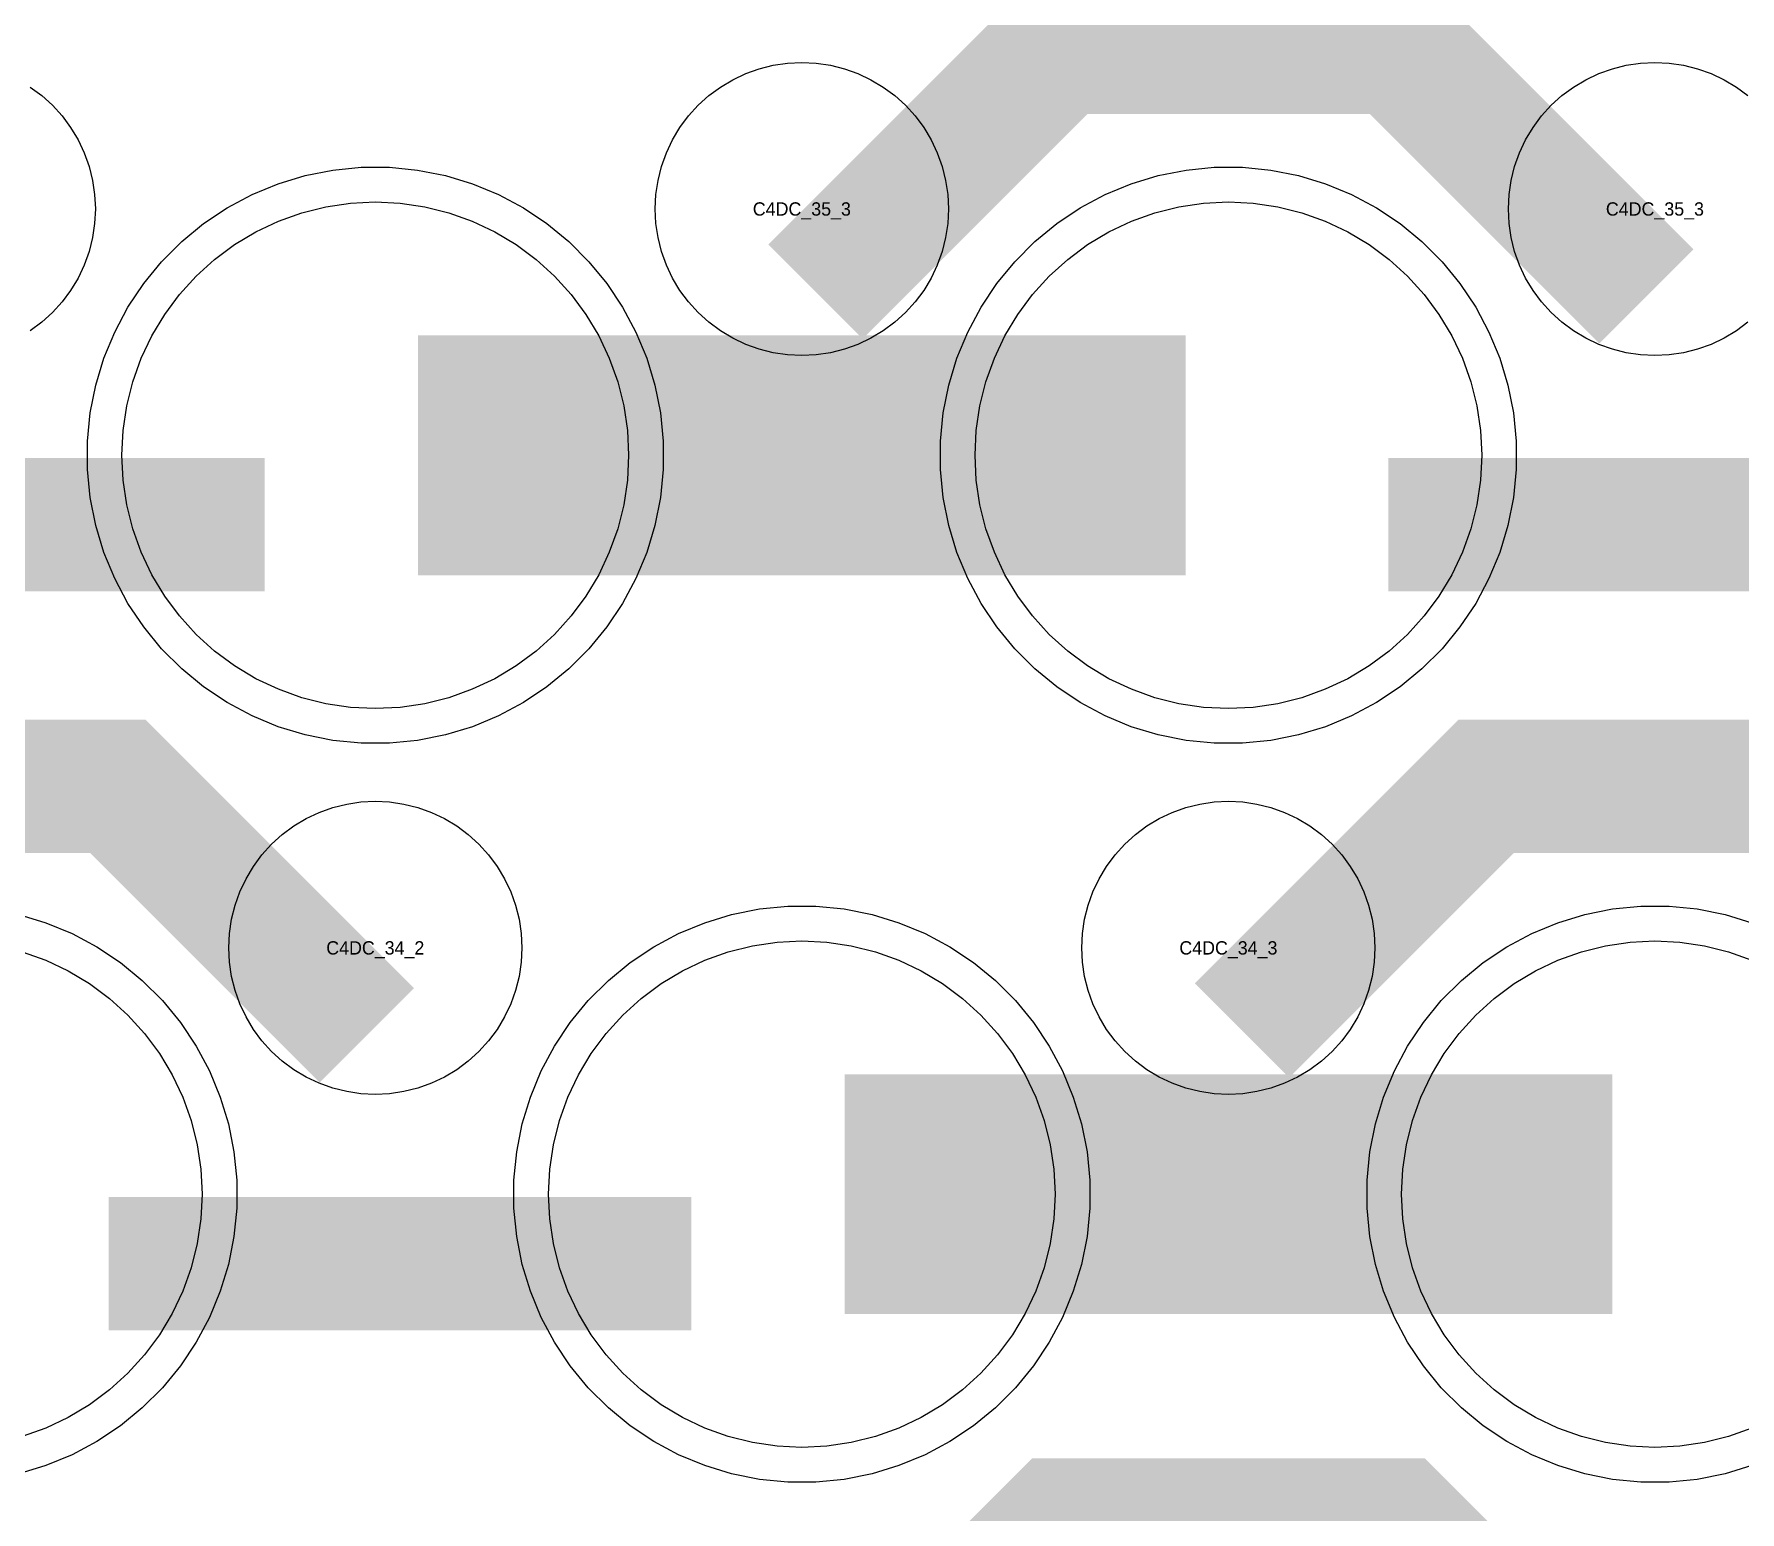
# Model space of a CAD drawing. Extents: x -11880 to 11880, y -14992 to 14992.
# Drawn here: x -11184 to -10864.1, y -10188 to -9910.8 of the extents above; entities that cross this region are included whole.
import ezdxf
from ezdxf.enums import TextEntityAlignment as Align

# ---------------------------------------------------------------- set-up
doc = ezdxf.new("R2010")
doc.units = 0
doc.header["$MEASUREMENT"] = 0
for name, color, linetype in [('GDS_775_DT_237', 138, 'CONTINUOUS'), ('RDL1_FS', 34, 'CONTINUOUS'), ('RDL_BS', 160, 'CONTINUOUS')]:
    doc.layers.add(name, color=color, linetype=linetype)

msp = doc.modelspace()

# ---------------------------------------------------------------- linework, layer by layer
at = {"layer": 'RDL1_FS'}
for points in [[(-11120, -10037.329), (-11124.657, -10037.1), (-11129.268, -10036.416), (-11133.791, -10035.284), (-11138.181, -10033.712), (-11142.395, -10031.72), (-11146.395, -10029.322), (-11150.14, -10026.544), (-11153.594, -10023.414), (-11156.724, -10019.96), (-11159.502, -10016.215), (-11161.9, -10012.215), (-11163.892, -10008.001), (-11165.464, -10003.611), (-11166.596, -9999.088), (-11167.28, -9994.477), (-11167.509, -9989.82), (-11167.28, -9985.163), (-11166.596, -9980.552), (-11165.464, -9976.029), (-11163.892, -9971.639), (-11161.9, -9967.425), (-11159.502, -9963.425), (-11156.724, -9959.68), (-11153.594, -9956.226), (-11150.14, -9953.096), (-11146.395, -9950.318), (-11142.395, -9947.92), (-11138.181, -9945.928), (-11133.791, -9944.356), (-11129.268, -9943.224), (-11124.657, -9942.54), (-11120, -9942.311), (-11115.343, -9942.54), (-11110.732, -9943.224), (-11106.209, -9944.356), (-11101.819, -9945.928), (-11097.605, -9947.92), (-11093.605, -9950.318), (-11089.86, -9953.096), (-11086.406, -9956.226), (-11083.276, -9959.68), (-11080.498, -9963.425), (-11078.1, -9967.425), (-11076.108, -9971.639), (-11074.536, -9976.029), (-11073.404, -9980.552), (-11072.72, -9985.163), (-11072.491, -9989.82), (-11072.72, -9994.477), (-11073.404, -9999.088), (-11074.536, -10003.611), (-11076.108, -10008.001), (-11078.1, -10012.215), (-11080.498, -10016.215), (-11083.276, -10019.96), (-11086.406, -10023.414), (-11089.86, -10026.544), (-11093.605, -10029.322), (-11097.605, -10031.72), (-11101.819, -10033.712), (-11106.209, -10035.284), (-11110.732, -10036.416), (-11115.343, -10037.1)], [(-10960, -10037.329), (-10964.657, -10037.1), (-10969.268, -10036.416), (-10973.791, -10035.284), (-10978.181, -10033.712), (-10982.395, -10031.72), (-10986.395, -10029.322), (-10990.14, -10026.544), (-10993.594, -10023.414), (-10996.724, -10019.96), (-10999.502, -10016.215), (-11001.9, -10012.215), (-11003.892, -10008.001), (-11005.464, -10003.611), (-11006.596, -9999.088), (-11007.28, -9994.477), (-11007.509, -9989.82), (-11007.28, -9985.163), (-11006.596, -9980.552), (-11005.464, -9976.029), (-11003.892, -9971.639), (-11001.9, -9967.425), (-10999.502, -9963.425), (-10996.724, -9959.68), (-10993.594, -9956.226), (-10990.14, -9953.096), (-10986.395, -9950.318), (-10982.395, -9947.92), (-10978.181, -9945.928), (-10973.791, -9944.356), (-10969.268, -9943.224), (-10964.657, -9942.54), (-10960, -9942.311), (-10955.343, -9942.54), (-10950.732, -9943.224), (-10946.209, -9944.356), (-10941.819, -9945.928), (-10937.605, -9947.92), (-10933.605, -9950.318), (-10929.86, -9953.096), (-10926.406, -9956.226), (-10923.276, -9959.68), (-10920.498, -9963.425), (-10918.1, -9967.425), (-10916.108, -9971.639), (-10914.536, -9976.029), (-10913.404, -9980.552), (-10912.72, -9985.163), (-10912.491, -9989.82), (-10912.72, -9994.477), (-10913.404, -9999.088), (-10914.536, -10003.611), (-10916.108, -10008.001), (-10918.1, -10012.215), (-10920.498, -10016.215), (-10923.276, -10019.96), (-10926.406, -10023.414), (-10929.86, -10026.544), (-10933.605, -10029.322), (-10937.605, -10031.72), (-10941.819, -10033.712), (-10946.209, -10035.284), (-10950.732, -10036.416), (-10955.343, -10037.1)], [(-11040, -10175.894), (-11044.657, -10175.665), (-11049.268, -10174.981), (-11053.791, -10173.849), (-11058.181, -10172.277), (-11062.395, -10170.285), (-11066.395, -10167.887), (-11070.14, -10165.109), (-11073.594, -10161.979), (-11076.724, -10158.525), (-11079.502, -10154.78), (-11081.9, -10150.78), (-11083.892, -10146.566), (-11085.464, -10142.176), (-11086.596, -10137.653), (-11087.28, -10133.042), (-11087.509, -10128.385), (-11087.28, -10123.728), (-11086.596, -10119.117), (-11085.464, -10114.594), (-11083.892, -10110.204), (-11081.9, -10105.99), (-11079.502, -10101.99), (-11076.724, -10098.245), (-11073.594, -10094.791), (-11070.14, -10091.661), (-11066.395, -10088.883), (-11062.395, -10086.485), (-11058.181, -10084.493), (-11053.791, -10082.921), (-11049.268, -10081.789), (-11044.657, -10081.105), (-11040, -10080.876), (-11035.343, -10081.105), (-11030.732, -10081.789), (-11026.209, -10082.921), (-11021.819, -10084.493), (-11017.605, -10086.485), (-11013.605, -10088.883), (-11009.86, -10091.661), (-11006.406, -10094.791), (-11003.276, -10098.245), (-11000.498, -10101.99), (-10998.1, -10105.99), (-10996.108, -10110.204), (-10994.536, -10114.594), (-10993.404, -10119.117), (-10992.72, -10123.728), (-10992.491, -10128.385), (-10992.72, -10133.042), (-10993.404, -10137.653), (-10994.536, -10142.176), (-10996.108, -10146.566), (-10998.1, -10150.78), (-11000.498, -10154.78), (-11003.276, -10158.525), (-11006.406, -10161.979), (-11009.86, -10165.109), (-11013.605, -10167.887), (-11017.605, -10170.285), (-11021.819, -10172.277), (-11026.209, -10173.849), (-11030.732, -10174.981), (-11035.343, -10175.665)]]:
    msp.add_lwpolyline(points, close=True, dxfattribs=at)
for points in [[(-11111.998, -9989.82, 45, 45, 0), (-11039.998, -9989.82, 45, 45, 0)], [(-11039.998, -9989.82, 45, 45, 0), (-10967.998, -9989.82, 45, 45, 0)], [(-11031.998, -10128.385, 45, 45, 0), (-10959.998, -10128.385, 45, 45, 0)], [(-10959.998, -10128.385, 45, 45, 0), (-10887.998, -10128.385, 45, 45, 0)]]:
    msp.add_lwpolyline(points, format="xyseb", dxfattribs=at)
for points in [[(-11186.209, -10082.921), (-11181.819, -10084.493), (-11177.605, -10086.485), (-11173.605, -10088.883), (-11169.86, -10091.661), (-11166.406, -10094.791), (-11163.276, -10098.245), (-11160.498, -10101.99), (-11158.1, -10105.99), (-11156.108, -10110.204), (-11154.536, -10114.594), (-11153.404, -10119.117), (-11152.72, -10123.728), (-11152.491, -10128.385), (-11152.72, -10133.042), (-11153.404, -10137.653), (-11154.536, -10142.176), (-11156.108, -10146.566), (-11158.1, -10150.78), (-11160.498, -10154.78), (-11163.276, -10158.525), (-11166.406, -10161.979), (-11169.86, -10165.109), (-11173.605, -10167.887), (-11177.605, -10170.285), (-11181.819, -10172.277), (-11186.209, -10173.849)], [(-10861.819, -10172.277), (-10866.209, -10173.849), (-10870.732, -10174.981), (-10875.343, -10175.665), (-10880, -10175.894), (-10884.657, -10175.665), (-10889.268, -10174.981), (-10893.791, -10173.849), (-10898.181, -10172.277), (-10902.395, -10170.285), (-10906.395, -10167.887), (-10910.14, -10165.109), (-10913.594, -10161.979), (-10916.724, -10158.525), (-10919.502, -10154.78), (-10921.9, -10150.78), (-10923.892, -10146.566), (-10925.464, -10142.176), (-10926.596, -10137.653), (-10927.28, -10133.042), (-10927.509, -10128.385), (-10927.28, -10123.728), (-10926.596, -10119.117), (-10925.464, -10114.594), (-10923.892, -10110.204), (-10921.9, -10105.99), (-10919.502, -10101.99), (-10916.724, -10098.245), (-10913.594, -10094.791), (-10910.14, -10091.661), (-10906.395, -10088.883), (-10902.395, -10086.485), (-10898.181, -10084.493), (-10893.791, -10082.921), (-10889.268, -10081.789), (-10884.657, -10081.105), (-10880, -10080.876), (-10875.343, -10081.105), (-10870.732, -10081.789), (-10866.209, -10082.921), (-10861.819, -10084.493)]]:
    msp.add_lwpolyline(points, dxfattribs=at)
at = {"layer": 'RDL_BS'}
for points in [[(-11037.438, -9959.134, 25, 25, 0), (-10991.623, -9913.319, 25, 25, 0), (-10958.07, -9913.319, 25, 25, 0)], [(-10881.599, -9960.033, 25, 25, 0), (-10928.313, -9913.319, 25, 25, 0), (-10958.071, -9913.319, 25, 25, 0)], [(-11249.984, -10002.833, 25, 25, 0), (-11140.719, -10002.833, 25, 25, 0)], [(-10929.984, -10002.833, 25, 25, 0), (-10820.719, -10002.833, 25, 25, 0)], [(-11121.599, -10098.598, 25, 25, 0), (-11168.313, -10051.884, 25, 25, 0), (-11198.071, -10051.884, 25, 25, 0)], [(-10957.438, -10097.699, 25, 25, 0), (-10911.623, -10051.884, 25, 25, 0), (-10878.07, -10051.884, 25, 25, 0)], [(-10801.599, -10098.598, 25, 25, 0), (-10848.313, -10051.884, 25, 25, 0), (-10878.071, -10051.884, 25, 25, 0)], [(-11169.984, -10141.398, 25, 25, 0), (-11060.719, -10141.398, 25, 25, 0)], [(-11037.438, -10236.264, 25, 25, 0), (-10991.623, -10190.449, 25, 25, 0), (-10958.07, -10190.449, 25, 25, 0)], [(-10881.599, -10237.163, 25, 25, 0), (-10928.313, -10190.449, 25, 25, 0), (-10958.071, -10190.449, 25, 25, 0)]]:
    msp.add_lwpolyline(points, format="xyseb", dxfattribs=at)
for points in [[(-11040, -9971.126), (-11042.693, -9970.994), (-11045.365, -9970.598), (-11047.984, -9969.941), (-11050.519, -9969.034), (-11052.956, -9967.882), (-11055.28, -9966.489), (-11057.443, -9964.886), (-11059.442, -9963.074), (-11061.254, -9961.075), (-11062.857, -9958.912), (-11064.25, -9956.588), (-11065.402, -9954.151), (-11066.309, -9951.616), (-11066.966, -9948.997), (-11067.362, -9946.325), (-11067.494, -9943.632), (-11067.362, -9940.939), (-11066.966, -9938.267), (-11066.309, -9935.648), (-11065.402, -9933.113), (-11064.25, -9930.676), (-11062.857, -9928.352), (-11061.254, -9926.189), (-11059.442, -9924.19), (-11057.443, -9922.378), (-11055.28, -9920.775), (-11052.956, -9919.382), (-11050.519, -9918.23), (-11047.984, -9917.323), (-11045.365, -9916.666), (-11042.693, -9916.27), (-11040, -9916.138), (-11037.307, -9916.27), (-11034.635, -9916.666), (-11032.016, -9917.323), (-11029.481, -9918.23), (-11027.044, -9919.382), (-11024.72, -9920.775), (-11022.557, -9922.378), (-11020.558, -9924.19), (-11018.746, -9926.189), (-11017.143, -9928.352), (-11015.75, -9930.676), (-11014.598, -9933.113), (-11013.691, -9935.648), (-11013.034, -9938.267), (-11012.638, -9940.939), (-11012.506, -9943.632), (-11012.638, -9946.325), (-11013.034, -9948.997), (-11013.691, -9951.616), (-11014.598, -9954.151), (-11015.75, -9956.588), (-11017.143, -9958.912), (-11018.746, -9961.075), (-11020.558, -9963.074), (-11022.557, -9964.886), (-11024.72, -9966.489), (-11027.044, -9967.882), (-11029.481, -9969.034), (-11032.016, -9969.941), (-11034.635, -9970.598), (-11037.307, -9970.994)], [(-11122.644, -10043.82), (-11127.938, -10043.303), (-11133.165, -10042.257), (-11138.205, -10040.726), (-11143.115, -10038.695), (-11147.777, -10036.203), (-11152.191, -10033.256), (-11156.292, -10029.894), (-11160.074, -10026.112), (-11163.436, -10022.011), (-11166.383, -10017.597), (-11168.875, -10012.935), (-11170.906, -10008.025), (-11172.437, -10002.985), (-11173.483, -9997.758), (-11174, -9992.464), (-11174, -9987.176), (-11173.483, -9981.882), (-11172.437, -9976.655), (-11170.906, -9971.615), (-11168.875, -9966.705), (-11166.383, -9962.043), (-11163.436, -9957.629), (-11160.074, -9953.528), (-11156.292, -9949.746), (-11152.191, -9946.384), (-11147.777, -9943.437), (-11143.115, -9940.945), (-11138.205, -9938.914), (-11133.165, -9937.383), (-11127.938, -9936.337), (-11122.644, -9935.82), (-11117.356, -9935.82), (-11112.062, -9936.337), (-11106.835, -9937.383), (-11101.795, -9938.914), (-11096.885, -9940.945), (-11092.223, -9943.437), (-11087.809, -9946.384), (-11083.708, -9949.746), (-11079.926, -9953.528), (-11076.564, -9957.629), (-11073.617, -9962.043), (-11071.125, -9966.705), (-11069.094, -9971.615), (-11067.563, -9976.655), (-11066.517, -9981.882), (-11066, -9987.176), (-11066, -9992.464), (-11066.517, -9997.758), (-11067.563, -10002.985), (-11069.094, -10008.025), (-11071.125, -10012.935), (-11073.617, -10017.597), (-11076.564, -10022.011), (-11079.926, -10026.112), (-11083.708, -10029.894), (-11087.809, -10033.256), (-11092.223, -10036.203), (-11096.885, -10038.695), (-11101.795, -10040.726), (-11106.835, -10042.257), (-11112.062, -10043.303), (-11117.356, -10043.82)], [(-10962.644, -10043.82), (-10967.938, -10043.303), (-10973.165, -10042.257), (-10978.205, -10040.726), (-10983.115, -10038.695), (-10987.777, -10036.203), (-10992.191, -10033.256), (-10996.292, -10029.894), (-11000.074, -10026.112), (-11003.436, -10022.011), (-11006.383, -10017.597), (-11008.875, -10012.935), (-11010.906, -10008.025), (-11012.437, -10002.985), (-11013.483, -9997.758), (-11014, -9992.464), (-11014, -9987.176), (-11013.483, -9981.882), (-11012.437, -9976.655), (-11010.906, -9971.615), (-11008.875, -9966.705), (-11006.383, -9962.043), (-11003.436, -9957.629), (-11000.074, -9953.528), (-10996.292, -9949.746), (-10992.191, -9946.384), (-10987.777, -9943.437), (-10983.115, -9940.945), (-10978.205, -9938.914), (-10973.165, -9937.383), (-10967.938, -9936.337), (-10962.644, -9935.82), (-10957.356, -9935.82), (-10952.062, -9936.337), (-10946.835, -9937.383), (-10941.795, -9938.914), (-10936.885, -9940.945), (-10932.223, -9943.437), (-10927.809, -9946.384), (-10923.708, -9949.746), (-10919.926, -9953.528), (-10916.564, -9957.629), (-10913.617, -9962.043), (-10911.125, -9966.705), (-10909.094, -9971.615), (-10907.563, -9976.655), (-10906.517, -9981.882), (-10906, -9987.176), (-10906, -9992.464), (-10906.517, -9997.758), (-10907.563, -10002.985), (-10909.094, -10008.025), (-10911.125, -10012.935), (-10913.617, -10017.597), (-10916.564, -10022.011), (-10919.926, -10026.112), (-10923.708, -10029.894), (-10927.809, -10033.256), (-10932.223, -10036.203), (-10936.885, -10038.695), (-10941.795, -10040.726), (-10946.835, -10042.257), (-10952.062, -10043.303), (-10957.356, -10043.82)], [(-11120, -10109.691), (-11122.693, -10109.559), (-11125.365, -10109.163), (-11127.984, -10108.506), (-11130.519, -10107.599), (-11132.956, -10106.447), (-11135.28, -10105.054), (-11137.443, -10103.451), (-11139.442, -10101.639), (-11141.254, -10099.64), (-11142.857, -10097.477), (-11144.25, -10095.153), (-11145.402, -10092.716), (-11146.309, -10090.181), (-11146.966, -10087.562), (-11147.362, -10084.89), (-11147.494, -10082.197), (-11147.362, -10079.504), (-11146.966, -10076.832), (-11146.309, -10074.213), (-11145.402, -10071.678), (-11144.25, -10069.241), (-11142.857, -10066.917), (-11141.254, -10064.754), (-11139.442, -10062.755), (-11137.443, -10060.943), (-11135.28, -10059.34), (-11132.956, -10057.947), (-11130.519, -10056.795), (-11127.984, -10055.888), (-11125.365, -10055.231), (-11122.693, -10054.835), (-11120, -10054.703), (-11117.307, -10054.835), (-11114.635, -10055.231), (-11112.016, -10055.888), (-11109.481, -10056.795), (-11107.044, -10057.947), (-11104.72, -10059.34), (-11102.557, -10060.943), (-11100.558, -10062.755), (-11098.746, -10064.754), (-11097.143, -10066.917), (-11095.75, -10069.241), (-11094.598, -10071.678), (-11093.691, -10074.213), (-11093.034, -10076.832), (-11092.638, -10079.504), (-11092.506, -10082.197), (-11092.638, -10084.89), (-11093.034, -10087.562), (-11093.691, -10090.181), (-11094.598, -10092.716), (-11095.75, -10095.153), (-11097.143, -10097.477), (-11098.746, -10099.64), (-11100.558, -10101.639), (-11102.557, -10103.451), (-11104.72, -10105.054), (-11107.044, -10106.447), (-11109.481, -10107.599), (-11112.016, -10108.506), (-11114.635, -10109.163), (-11117.307, -10109.559)], [(-10960, -10109.691), (-10962.693, -10109.559), (-10965.365, -10109.163), (-10967.984, -10108.506), (-10970.519, -10107.599), (-10972.956, -10106.447), (-10975.28, -10105.054), (-10977.443, -10103.451), (-10979.442, -10101.639), (-10981.254, -10099.64), (-10982.857, -10097.477), (-10984.25, -10095.153), (-10985.402, -10092.716), (-10986.309, -10090.181), (-10986.966, -10087.562), (-10987.362, -10084.89), (-10987.494, -10082.197), (-10987.362, -10079.504), (-10986.966, -10076.832), (-10986.309, -10074.213), (-10985.402, -10071.678), (-10984.25, -10069.241), (-10982.857, -10066.917), (-10981.254, -10064.754), (-10979.442, -10062.755), (-10977.443, -10060.943), (-10975.28, -10059.34), (-10972.956, -10057.947), (-10970.519, -10056.795), (-10967.984, -10055.888), (-10965.365, -10055.231), (-10962.693, -10054.835), (-10960, -10054.703), (-10957.307, -10054.835), (-10954.635, -10055.231), (-10952.016, -10055.888), (-10949.481, -10056.795), (-10947.044, -10057.947), (-10944.72, -10059.34), (-10942.557, -10060.943), (-10940.558, -10062.755), (-10938.746, -10064.754), (-10937.143, -10066.917), (-10935.75, -10069.241), (-10934.598, -10071.678), (-10933.691, -10074.213), (-10933.034, -10076.832), (-10932.638, -10079.504), (-10932.506, -10082.197), (-10932.638, -10084.89), (-10933.034, -10087.562), (-10933.691, -10090.181), (-10934.598, -10092.716), (-10935.75, -10095.153), (-10937.143, -10097.477), (-10938.746, -10099.64), (-10940.558, -10101.639), (-10942.557, -10103.451), (-10944.72, -10105.054), (-10947.044, -10106.447), (-10949.481, -10107.599), (-10952.016, -10108.506), (-10954.635, -10109.163), (-10957.307, -10109.559)], [(-11042.644, -10182.385), (-11047.938, -10181.868), (-11053.165, -10180.822), (-11058.205, -10179.291), (-11063.115, -10177.26), (-11067.777, -10174.768), (-11072.191, -10171.821), (-11076.292, -10168.459), (-11080.074, -10164.677), (-11083.436, -10160.576), (-11086.383, -10156.162), (-11088.875, -10151.5), (-11090.906, -10146.59), (-11092.437, -10141.55), (-11093.483, -10136.323), (-11094, -10131.029), (-11094, -10125.741), (-11093.483, -10120.447), (-11092.437, -10115.22), (-11090.906, -10110.18), (-11088.875, -10105.27), (-11086.383, -10100.608), (-11083.436, -10096.194), (-11080.074, -10092.093), (-11076.292, -10088.311), (-11072.191, -10084.949), (-11067.777, -10082.002), (-11063.115, -10079.51), (-11058.205, -10077.479), (-11053.165, -10075.948), (-11047.938, -10074.902), (-11042.644, -10074.385), (-11037.356, -10074.385), (-11032.062, -10074.902), (-11026.835, -10075.948), (-11021.795, -10077.479), (-11016.885, -10079.51), (-11012.223, -10082.002), (-11007.809, -10084.949), (-11003.708, -10088.311), (-10999.926, -10092.093), (-10996.564, -10096.194), (-10993.617, -10100.608), (-10991.125, -10105.27), (-10989.094, -10110.18), (-10987.563, -10115.22), (-10986.517, -10120.447), (-10986, -10125.741), (-10986, -10131.029), (-10986.517, -10136.323), (-10987.563, -10141.55), (-10989.094, -10146.59), (-10991.125, -10151.5), (-10993.617, -10156.162), (-10996.564, -10160.576), (-10999.926, -10164.677), (-11003.708, -10168.459), (-11007.809, -10171.821), (-11012.223, -10174.768), (-11016.885, -10177.26), (-11021.795, -10179.291), (-11026.835, -10180.822), (-11032.062, -10181.868), (-11037.356, -10182.385)]]:
    msp.add_lwpolyline(points, close=True, dxfattribs=at)
for points in [[(-10862.557, -9964.886), (-10864.72, -9966.489), (-10867.044, -9967.882), (-10869.481, -9969.034), (-10872.016, -9969.941), (-10874.635, -9970.598), (-10877.307, -9970.994), (-10880, -9971.126), (-10882.693, -9970.994), (-10885.365, -9970.598), (-10887.984, -9969.941), (-10890.519, -9969.034), (-10892.956, -9967.882), (-10895.28, -9966.489), (-10897.443, -9964.886), (-10899.442, -9963.074), (-10901.254, -9961.075), (-10902.857, -9958.912), (-10904.25, -9956.588), (-10905.402, -9954.151), (-10906.309, -9951.616), (-10906.966, -9948.997), (-10907.362, -9946.325), (-10907.494, -9943.632), (-10907.362, -9940.939), (-10906.966, -9938.267), (-10906.309, -9935.648), (-10905.402, -9933.113), (-10904.25, -9930.676), (-10902.857, -9928.352), (-10901.254, -9926.189), (-10899.442, -9924.19), (-10897.443, -9922.378), (-10895.28, -9920.775), (-10892.956, -9919.382), (-10890.519, -9918.23), (-10887.984, -9917.323), (-10885.365, -9916.666), (-10882.693, -9916.27), (-10880, -9916.138), (-10877.307, -9916.27), (-10874.635, -9916.666), (-10872.016, -9917.323), (-10869.481, -9918.23), (-10867.044, -9919.382), (-10864.72, -9920.775), (-10862.557, -9922.378)], [(-11184.72, -9920.775), (-11182.557, -9922.378), (-11180.558, -9924.19), (-11178.746, -9926.189), (-11177.143, -9928.352), (-11175.75, -9930.676), (-11174.598, -9933.113), (-11173.691, -9935.648), (-11173.034, -9938.267), (-11172.638, -9940.939), (-11172.506, -9943.632), (-11172.638, -9946.325), (-11173.034, -9948.997), (-11173.691, -9951.616), (-11174.598, -9954.151), (-11175.75, -9956.588), (-11177.143, -9958.912), (-11178.746, -9961.075), (-11180.558, -9963.074), (-11182.557, -9964.886), (-11184.72, -9966.489)], [(-10861.795, -10179.291), (-10866.835, -10180.822), (-10872.062, -10181.868), (-10877.356, -10182.385), (-10882.644, -10182.385), (-10887.938, -10181.868), (-10893.165, -10180.822), (-10898.205, -10179.291), (-10903.115, -10177.26), (-10907.777, -10174.768), (-10912.191, -10171.821), (-10916.292, -10168.459), (-10920.074, -10164.677), (-10923.436, -10160.576), (-10926.383, -10156.162), (-10928.875, -10151.5), (-10930.906, -10146.59), (-10932.437, -10141.55), (-10933.483, -10136.323), (-10934, -10131.029), (-10934, -10125.741), (-10933.483, -10120.447), (-10932.437, -10115.22), (-10930.906, -10110.18), (-10928.875, -10105.27), (-10926.383, -10100.608), (-10923.436, -10096.194), (-10920.074, -10092.093), (-10916.292, -10088.311), (-10912.191, -10084.949), (-10907.777, -10082.002), (-10903.115, -10079.51), (-10898.205, -10077.479), (-10893.165, -10075.948), (-10887.938, -10074.902), (-10882.644, -10074.385), (-10877.356, -10074.385), (-10872.062, -10074.902), (-10866.835, -10075.948), (-10861.795, -10077.479)], [(-11186.835, -10075.948), (-11181.795, -10077.479), (-11176.885, -10079.51), (-11172.223, -10082.002), (-11167.809, -10084.949), (-11163.708, -10088.311), (-11159.926, -10092.093), (-11156.564, -10096.194), (-11153.617, -10100.608), (-11151.125, -10105.27), (-11149.094, -10110.18), (-11147.563, -10115.22), (-11146.517, -10120.447), (-11146, -10125.741), (-11146, -10131.029), (-11146.517, -10136.323), (-11147.563, -10141.55), (-11149.094, -10146.59), (-11151.125, -10151.5), (-11153.617, -10156.162), (-11156.564, -10160.576), (-11159.926, -10164.677), (-11163.708, -10168.459), (-11167.809, -10171.821), (-11172.223, -10174.768), (-11176.885, -10177.26), (-11181.795, -10179.291), (-11186.835, -10180.822)]]:
    msp.add_lwpolyline(points, dxfattribs=at)

# ---------------------------------------------------------------- texts
at = {"layer": 'GDS_775_DT_237'}
for s, p in [('C4DC_35_3', (-11040, -9943.632)), ('C4DC_35_3', (-11040, -9943.632)), ('C4DC_35_3', (-10880, -9943.632)), ('C4DC_35_3', (-10880, -9943.632)), ('C4DC_34_2', (-11120, -10082.197)), ('C4DC_34_2', (-11120, -10082.197)), ('C4DC_34_3', (-10960, -10082.197)), ('C4DC_34_3', (-10960, -10082.197))]:
    msp.add_text(s, height=2.5, dxfattribs=at).set_placement(p, align=Align.MIDDLE_CENTER)

doc.saveas('drawing.dxf')
